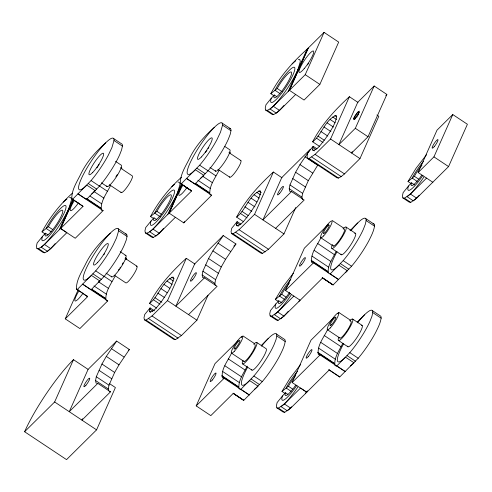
<?xml version="1.0" encoding="UTF-8"?>
<svg xmlns="http://www.w3.org/2000/svg" width="492" height="492" viewBox="0 0 492 492"><rect width="100%" height="100%" fill="white"/><g stroke="black" fill="none" stroke-linecap="round" stroke-linejoin="round"><path stroke-width="0.74" d="M77.994 193.928L103.105 210.594L75.245 238.263L60.621 228.54L83.019 206.345L71.789 198.707C71.617 189.352 77.422 181.161 81.315 173.024C87.201 161.228 95.866 151.493 105.7 142.828M82.625 284.235L107.736 300.901L79.876 328.57L65.251 318.847L87.644 296.651L76.42 289.013C76.248 279.659 82.053 271.467 85.946 263.331C91.826 251.535 100.497 241.8 110.331 233.134M182.163 184.039L169.193 213.171L191.585 190.976L180.361 183.338C180.189 173.983 185.994 165.798 189.887 157.655C195.767 145.86 204.438 136.124 214.272 127.459M156.616 308.084L149.58 303.41C158.855 296.264 161.696 281.682 173.055 276.99L173.627 277.98C172.298 286.461 166.714 293.595 162.132 300.618C158.504 304.653 155.534 310.716 149.999 312.211L149.427 311.215L150.085 307.912L154.5 310.846M243.675 221.806L236.64 217.126C245.914 209.986 248.755 195.404 260.114 190.705L260.686 191.695C259.358 200.183 253.774 207.31 249.192 214.34C245.563 218.368 242.593 224.438 237.058 225.926L236.486 224.936L237.144 221.634L240.926 224.143M319.683 146.475L312.648 141.801C321.922 134.654 324.763 120.073 336.122 115.38L336.694 116.37C335.366 124.851 329.781 131.985 325.2 139.008C321.571 143.043 318.601 149.107 313.066 150.601L312.494 149.605L313.152 146.302L316.934 148.818M82.57 418.747L81.949 420.137L110.509 391.829L97.797 383.379L96.057 383.077L95.565 380.507L96.291 376.731L101.949 364.031L106.297 356.399L116.647 341.079L129.347 349.517L118.996 364.843L114.642 372.469L108.99 385.168L108.258 388.951L108.634 390.876M188.559 314.622L217.113 286.313L204.401 277.863L202.661 277.562L202.169 274.991L202.895 271.215L208.553 258.515L212.901 250.889L223.251 235.563L235.951 244.001L225.6 259.327L221.246 266.959L215.594 279.659L214.869 283.435L215.238 285.366M291.461 191.585L289.72 191.277L289.228 188.713L289.96 184.937L295.612 172.237L299.966 164.605L310.311 149.279L281.756 177.587L262.919 219.899L291.461 191.585L304.173 200.035L275.618 228.337M302.426 199.727L301.928 197.151L302.654 193.374L308.306 180.675L317.678 165.22L304.978 156.776M101.278 209.69C100.43 200.964 106.955 193.048 110.571 185.496M105.903 299.997C105.06 291.264 111.579 283.355 115.202 275.803M209.844 194.322C209.002 185.595 215.521 177.686 219.143 170.127M249.198 394.978L224.118 378.274L222.372 377.905C220.834 368.994 227.974 360.833 231.517 353.133M238.934 388.459C238.03 380.457 243.854 373.108 247.144 366.159M338.514 279.579L313.435 262.882L311.688 262.507C310.163 253.349 317.574 245.01 321.196 237.101M328.25 273.06C327.309 265.311 332.943 258.152 336.104 251.4M345.144 371.601L320.064 354.898L318.318 354.529C316.793 345.372 324.203 337.026 327.826 329.117M334.886 365.082C333.939 357.327 339.572 350.169 342.733 343.422M86.401 199.518L99.476 186.154A30.824 5.756 -56.4 0 0 119.704 154.691L121.635 149.722L122.403 146.106L113.996 140.515L111.924 147.557L108.351 155.085A30.824 5.756 -56.4 0 1 91.069 180.564L72.558 199.315M91.026 289.819L104.107 276.461A30.824 5.756 -56.4 0 0 124.335 244.991L126.26 240.022L127.034 236.412L118.627 230.822L116.555 237.857L112.982 245.385A30.824 5.756 -56.4 0 1 95.7 270.871L77.189 289.622M186.665 178.461L195.072 184.051L208.048 170.785A30.824 5.756 -56.4 0 0 228.276 139.322L230.201 134.353L230.976 130.737L222.568 125.146L220.496 132.188L216.923 139.716A30.824 5.756 -56.4 0 1 199.641 165.201L181.13 183.947M238.122 340.698L215.029 363.588L196.191 405.9L210.816 415.623L233.208 393.428L243.761 400.365L262.273 381.614A30.824 5.756 -56.4 0 0 279.554 356.128C281.855 351.466 284.388 346.768 285.2 341.565L276.793 335.974L276.024 339.591L274.099 344.56A30.824 5.756 -56.4 0 1 253.866 376.029L240.791 389.387L239.647 389.154M353.643 118.677L353.859 119.661C356.454 117.594 358.84 114.415 359.351 111.118L357.34 112.6L354.455 116.85L353.643 118.677L354.916 119.519M332.697 284.665L322.168 277.66L333.078 284.966L351.589 266.221A30.824 5.756 -56.4 0 0 368.871 240.736C371.171 236.074 373.705 231.369 374.517 226.166L366.109 220.582L365.341 224.198L363.416 229.161A30.824 5.756 -56.4 0 1 343.182 260.631L330.107 273.995M339.326 376.688L328.797 369.677L339.708 376.989L358.219 358.238A30.824 5.756 -56.4 0 0 375.501 332.752C377.801 328.09 380.334 323.392 381.146 318.189L372.739 312.598L371.97 316.215L370.046 321.184A30.824 5.756 -56.4 0 1 349.812 352.647L336.842 365.913L345.243 371.503M47.982 234.881L45.461 233.202L45.116 234.604A15.412 2.878 -56.4 0 0 54.858 226.849A15.412 2.878 -56.4 0 0 62.484 210.238A15.412 2.878 -56.4 0 0 50.098 223.768L48.394 226.689L42.011 231.886L45.166 233.983M156.505 219.5L153.984 217.827L153.639 219.229A15.412 2.878 -56.4 0 0 163.381 211.468A15.412 2.878 -56.4 0 0 171.007 194.863A15.412 2.878 -56.4 0 0 158.615 208.387L156.911 211.314L150.534 216.511L153.682 218.608M276.793 96.678L274.272 94.999L273.927 96.401A15.412 2.878 -56.4 0 0 283.669 88.646A15.412 2.878 -56.4 0 0 291.295 72.035A15.412 2.878 -56.4 0 0 278.909 85.565L277.205 88.486L270.821 93.683L273.976 95.78M281.922 302.881L278.767 300.784L278.423 302.186A15.412 2.878 -56.4 0 0 289.677 292.223M287.968 394.43L285.446 392.751L285.102 394.16A15.412 2.878 -56.4 0 0 295.612 385.304M414.615 184.906L411.466 182.809L411.121 184.217A15.412 2.878 -56.4 0 0 421.626 175.361M45.461 233.202L42.515 236.394L42.115 237.568A21.064 3.936 -56.4 0 0 54.563 229.094A21.064 3.936 -56.4 0 0 65.485 205.465A21.064 3.936 -56.4 0 0 47.386 226.172L46.137 228.442L51.18 231.8M153.984 217.827L151.038 221.013L150.632 222.193A21.064 3.936 -56.4 0 0 163.086 213.719A21.064 3.936 -56.4 0 0 174.008 190.09A21.064 3.936 -56.4 0 0 155.903 210.797L154.66 213.067L160.337 216.837M274.272 94.999L271.326 98.191L270.926 99.372A21.064 3.936 -56.4 0 0 283.374 90.897A21.064 3.936 -56.4 0 0 294.296 67.263A21.064 3.936 -56.4 0 0 276.197 87.97L274.948 90.239L279.991 93.597M278.767 300.784L275.821 303.97L275.422 305.151A21.064 3.936 -56.4 0 0 290.219 293.318M285.446 392.751L282.506 395.943L282.101 397.124A21.064 3.936 -56.4 0 0 296.904 385.285M411.466 182.809L408.52 186.001L408.114 187.181A21.064 3.936 -56.4 0 0 422.917 175.343M42.515 236.394L37.128 242.999L36.42 246.308L36.851 248.3L38.45 248.577L41.187 247.168L44.52 244.506L59.347 229.672L68.905 208.399L71.494 199.85L71.063 197.852A30.479 5.203 -53.8 0 0 69.544 197.63M151.038 221.013L145.65 227.624L144.943 230.926L145.374 232.925L146.973 233.202L149.703 231.793L153.043 229.124L167.87 214.297L177.421 193.018L180.01 184.469L179.58 182.477A30.479 5.203 -53.8 0 0 178.067 182.249M271.326 98.191L265.938 104.802L265.231 108.105L265.662 110.097L267.261 110.374L269.997 108.966L273.331 106.303L288.158 91.469L297.715 70.196L300.305 61.648L299.874 59.649A30.479 5.203 -53.8 0 0 298.355 59.427M275.821 303.97L270.434 310.581L269.727 313.884L270.157 315.882L276.467 320.077L278.06 320.353L283.97 316.165L298.958 301.448L299.567 300.065M282.506 395.943L277.113 402.554L276.406 405.857L276.842 407.85L283.146 412.044L284.739 412.321L290.649 408.139L305.643 393.416L306.245 392.038M305.643 393.416L307.451 390.851M60.621 228.54L73.597 199.408M65.251 318.847L78.222 289.714M109.691 383.742L115.411 387.548L96.573 429.86L66.537 459.626L24.6 431.742L54.637 401.976L73.474 359.664L88.086 369.381L116.647 341.079M88.093 369.387L69.249 411.693L97.797 383.379M167.87 214.297L169.07 213.104L183.817 222.894L184.432 221.505M150.085 307.912L144.697 314.523L143.99 317.826L144.42 319.825L146.019 320.101L152.01 315.969L167.489 300.63L186.327 258.318L194.943 264.05M324.068 32.374L308.275 48.019L289.437 90.331L305.224 74.686L324.068 32.374L338.687 42.097L319.849 84.409L304.062 100.054L289.358 90.282L288.158 91.469M144.42 319.825L173.842 339.382L175.441 339.658L181.431 335.532L196.911 320.187L208.03 295.218M237.144 221.634L231.757 228.245L231.049 231.547L231.48 233.54L233.079 233.817L239.069 229.69L254.548 214.346L273.386 172.034L282.002 177.766M231.48 233.54L260.901 253.103L262.5 253.38L268.491 249.247L283.97 233.909L295.704 207.55M313.152 146.302L307.764 152.914L307.057 156.216L307.488 158.215L309.087 158.492L315.077 154.359L330.556 139.021L349.394 96.709L358.01 102.441M374.166 86.002L357.758 102.268L338.914 144.58L355.329 128.314L374.166 86.002L386.866 94.439L368.028 136.751L351.614 153.018L352.229 151.634M300.163 300.261L285.508 290.501L304.345 248.189L328.515 224.241M307.488 158.215L336.909 177.772L338.508 178.049L341.159 176.591L344.498 173.922L359.978 158.578L378.815 116.266L376.897 114.993M329.16 370.052L306.762 392.241L292.137 382.518L310.975 340.206L334.068 317.322M432.855 182.286L418.151 172.514L436.988 130.195L452.781 114.55L467.4 124.273L448.563 166.585L416.669 198.196L410.758 202.378L409.159 202.101L402.856 197.907L402.425 195.914L403.132 192.612L408.52 186.001M418.151 172.514L433.938 156.862L452.781 114.55M59.347 229.672L60.547 228.485L66.857 232.673L50.744 248.638L47.41 251.307L41.187 247.168A30.51 5.701 -56.4 0 0 68.905 208.399L72.957 199.309M60.547 228.485L73.536 199.518M175.373 217.298L159.267 233.263L155.927 235.932L149.703 231.793A30.51 5.701 -56.4 0 0 177.421 193.018L181.48 183.928M169.07 213.104L182.058 184.137M295.667 94.47L279.554 110.436L276.221 113.105L269.997 108.966A30.51 5.701 -56.4 0 0 297.715 70.196L307.076 49.218L308.275 48.025L289.358 90.282M42.011 231.886C49.833 217.366 60.061 204.192 72.379 193.202M150.534 216.511C158.455 201.751 168.922 188.442 181.437 177.298M149.58 303.41C158.633 286.024 171.929 271.43 186.327 258.318M270.821 93.683C279.77 76.555 292.758 62.047 307.076 49.218M236.64 217.126C245.692 199.74 258.995 185.152 273.386 172.034M312.648 141.801C321.7 124.415 334.997 109.821 349.394 96.709M278.472 301.565L275.317 299.468L283.343 286.27L293.349 273.238M285.151 393.532L281.996 391.435L290.028 378.237L300.489 364.707M411.164 183.59L408.016 181.493L416.041 168.295L426.509 154.765M275.317 299.468L281.701 294.271L283.404 291.344A15.412 2.878 -56.4 0 1 289.284 283.066M281.996 391.435L288.38 386.238L290.083 383.317A15.412 2.878 -56.4 0 1 295.507 375.593M408.016 181.493L414.393 176.296L416.097 173.375A15.412 2.878 -56.4 0 1 421.982 165.091M125.749 259.831L126.641 258.583L125.398 257.759M338.01 313.779L338.902 312.531L350.673 320.36M68.905 208.399L70.104 207.206M297.715 70.196L298.915 69.003M177.421 193.018L178.621 191.831M183.817 222.894L211.677 195.226L186.566 178.559M223.251 235.563L194.697 263.872L175.859 306.178L204.401 277.863M128.271 350.587L129.347 349.517M233.798 246.141L235.951 244.001M385.808 95.491L386.866 94.439M285.508 290.501L313.435 262.882M241.344 337.506L242.956 335.913L254.721 343.736M350.033 230.607L357.813 222.894M270.157 315.882L271.756 316.159L277.746 312.033L293.859 296.067M298.958 301.448L322.524 278.029M196.191 405.9L224.118 378.274M402.856 197.907L404.455 198.184L410.445 194.057L426.558 178.092M261.234 345.489L268.497 338.287M337.826 313.595L338.902 312.531M292.137 382.518L320.064 354.898M357.18 322.112L364.443 314.911M276.842 407.85L278.435 408.126L284.425 404L300.538 388.034L306.842 392.229M265.662 110.097L271.971 114.292L273.564 114.568L276.221 113.105A30.51 5.701 -56.4 0 0 283.915 105.479M36.851 248.3L43.161 252.494L44.754 252.771L47.41 251.307A30.51 5.701 -56.4 0 0 55.104 243.681M145.374 232.925L151.677 237.113L153.276 237.39L155.927 235.932A30.51 5.701 -56.4 0 0 163.627 228.306M109.341 391.626L110.509 391.829M210.551 195.004L211.677 195.226M101.42 210.262L103.105 210.594M106.61 300.68L107.736 300.901M335.021 365.661L336.737 366.011M196.862 168.166L205.312 173.768M88.289 183.534L96.74 189.137M92.92 273.841L101.37 279.444M433.938 156.862L448.563 166.585M305.224 74.686L319.849 84.409M358.041 111.838L359.308 112.68M357.34 112.6L358.606 113.443M356.577 113.554L358.483 114.814M355.808 114.624L357.715 115.891M355.089 115.749L356.989 117.016M354.455 116.85L355.728 117.693M353.963 117.846L355.236 118.689M355.329 128.314L368.028 136.751M334.769 115.583L336.657 116.844M332.721 116.979L336.503 119.495M330.12 119.464L335.163 122.822M414.393 176.296L418.809 179.229M417.185 181.407L412.142 178.055L413.385 175.779A21.064 3.936 -56.4 0 1 423.526 161.345M277.205 88.486L282.248 91.838M327.137 122.871L333.447 127.065M323.988 126.967L330.925 131.579M320.876 131.475L327.813 136.087M359.978 158.578L330.556 139.021M410.445 194.057L416.669 198.196M273.331 106.303L279.554 110.436M318.017 136.087L324.326 140.275M316.774 138.357L323.078 142.545M404.455 198.184L410.758 202.378M267.261 110.374L273.564 114.568M312.752 147.483L315.901 149.58M312.494 149.605L314.388 150.866M315.077 154.359L344.498 173.922M311.737 157.028L341.159 176.591M309.087 158.492L338.508 178.049M299.966 164.605L312.66 173.043M222.132 123.129L230.539 128.72M365.673 218.565L374.08 224.155M295.612 172.237L308.306 180.675M292.783 178.59L305.477 187.028M289.96 184.937L302.654 193.374M289.228 188.713L301.928 197.151M224.752 146.425L229.801 149.777A12.841 2.398 -56.4 0 1 223.878 163.055A12.841 2.398 -56.4 0 1 215.336 170.54M346.017 227.046L355.476 233.337M229.34 152.083L230.582 152.907M332.272 220.514L344.037 228.337M228.965 152.618L240.846 160.521M258.761 190.914L261.283 192.593M256.713 192.31L260.496 194.826M217.919 169.334L229.801 177.231M320.802 237.734L333.312 246.049M254.112 194.795L259.155 198.147M331.854 248.472L341.313 254.764M209.961 167.434L215.637 171.21M251.135 198.202L256.806 201.972M207.821 170.496L215.877 175.853M317.568 243.46L334.289 254.579M199.641 165.201L208.048 170.785M343.182 260.631L351.589 266.221M247.98 202.298L254.917 206.904M202.575 176.173L212.489 182.76M314.179 250.367L330.901 261.492M244.868 206.8L251.806 211.412M283.97 233.909L254.548 214.346M197.901 180.25L210.287 188.485M311.983 256.092L328.699 267.211M242.015 211.412L248.319 215.607M195.183 183.159L209.432 192.63M311.128 260.237L327.844 271.356M240.766 213.682L247.07 217.876M195.318 183.707L209.561 193.178M311.258 260.785L327.979 271.904M330.206 273.896L338.613 279.481M113.56 138.498L121.967 144.088A30.824 5.756 -56.4 0 1 122.403 146.106M372.309 310.581L380.71 316.172A30.824 5.756 -56.4 0 1 381.146 318.189M180.361 183.338L191.585 190.976M322.426 277.783L333.078 284.966M180.748 183.645L191.228 190.607M236.744 222.815L239.893 224.905M236.486 224.936L238.38 226.191M239.069 229.69L268.491 249.247M235.736 232.353L265.151 251.916M233.079 233.817L262.5 253.38M115.552 161.376L121.229 165.146A12.841 2.398 -56.4 0 1 115.306 178.424A12.841 2.398 -56.4 0 1 106.764 185.908M352.647 319.062L362.106 325.353M120.774 167.452L122.01 168.276M121.02 168.399L132.28 175.884A10.018 1.87 -56.4 0 1 127.662 186.24A10.018 1.87 -56.4 0 1 120.995 192.077M217.919 243.06L230.613 251.498M281.701 294.271L286.11 297.205M156.911 211.314L161.327 214.248M212.901 250.889L225.6 259.327M284.487 299.376L279.444 296.024L280.692 293.755A21.064 3.936 -56.4 0 1 290.827 279.321M109.347 184.697L121.229 192.6M327.432 329.751L339.947 338.072M101.389 182.803L107.065 186.579M338.484 340.495L347.942 346.78M99.255 185.865L107.305 191.216M208.553 258.515L221.246 266.959M324.197 335.476L340.919 346.596M91.069 180.564L99.476 186.154M349.812 352.647L358.219 358.238M153.043 229.124L159.267 233.263M277.746 312.033L283.97 316.165M205.724 264.874L218.417 273.312M94.003 191.542L103.917 198.128M320.809 342.389L337.53 353.508M146.973 233.202L153.276 237.39M271.756 316.159L278.06 320.353M89.95 196.031L101.721 203.854M318.613 348.108L335.329 359.234M202.895 271.215L215.594 279.659M202.169 274.991L214.869 283.435M86.617 198.528L100.866 207.999M317.758 352.254L334.474 363.373M86.746 199.075L100.995 208.54M317.887 352.801L334.609 363.92M78.093 193.83L86.5 199.42M118.191 228.805L126.598 234.395M276.356 333.957L284.763 339.548A30.824 5.756 -56.4 0 1 285.2 341.565M71.789 198.707L83.019 206.345M171.702 277.193L174.223 278.872M169.654 278.589L173.436 281.104M167.052 281.073L172.095 284.425M120.183 251.676L125.86 255.453M256.701 342.438L266.16 348.73A12.841 2.398 -56.4 0 1 260.237 362.007A12.841 2.398 -56.4 0 1 251.695 369.492M125.023 258.288L136.905 266.19M164.07 284.481L169.746 288.257M160.921 288.576L167.225 292.771M157.809 293.084L164.746 297.697M196.911 320.187L167.489 300.63M48.394 226.689L52.804 229.623M288.38 386.238L292.789 389.172M154.949 297.697L161.886 302.303M153.707 299.966L160.011 304.154M291.172 391.349L286.129 387.997L287.371 385.722A21.064 3.936 -56.4 0 1 297.512 371.288M114.599 275.422L125.86 282.906A10.018 1.87 -56.4 0 0 133.732 274.364A10.018 1.87 -56.4 0 0 136.296 266.24M231.486 353.127L243.995 361.448M106.02 273.109L111.696 276.879M242.538 363.871L251.996 370.156M103.88 276.172L111.936 281.522M228.251 358.853L244.973 369.978M95.7 270.871L104.107 276.461M253.866 376.029L262.273 381.614M149.685 309.093L152.834 311.19M149.427 311.215L150.687 312.057M44.52 244.506L50.744 248.638M152.01 315.969L181.431 335.532M284.425 404L290.649 408.139M98.634 281.848L108.547 288.435M224.862 365.765L241.584 376.884M148.67 318.638L178.092 338.201M38.45 248.577L44.754 252.771M146.019 320.101L175.441 339.658M278.435 408.126L284.739 412.321M93.96 285.926L106.346 294.154M222.667 371.491L239.383 382.61M91.863 289.247L105.491 298.3M221.806 375.63L238.528 386.755M91.377 289.382L105.62 298.847M221.941 376.177L238.663 387.296M82.724 284.136L91.131 289.72M240.889 389.289L249.296 394.879M76.42 289.013L87.644 296.651M233.11 393.182L243.761 400.365M233.466 393.465L243.38 400.064M111.315 348.576L124.009 357.014M106.297 356.399L118.996 364.843M101.949 364.031L114.642 372.469M99.113 370.384L111.813 378.828M96.291 376.731L108.99 385.168M95.565 380.507L108.258 388.951M54.637 401.976L96.573 429.86M340.446 263.614L348.889 269.241M347.075 355.63L355.519 361.257M251.129 379.006L259.573 384.633M338.939 376.38L339.708 376.989M86.924 295.993L87.287 296.276M307.457 64.932A12.841 2.398 -56.4 0 1 308.546 63.234M292.088 63.935A30.479 5.203 -53.8 0 1 295.704 60.891M423.876 177.077A30.51 5.701 -56.4 0 1 407.105 196.726L413.329 200.865A30.51 5.701 -56.4 0 0 419.116 195.404M240.237 160.564A10.018 1.87 -56.4 0 1 236.966 169.789A10.018 1.87 -56.4 0 1 229.567 176.714M229.586 128.338A30.824 5.756 -56.4 0 1 230.976 130.737M200.275 178.491A30.824 5.756 -56.4 0 0 203.836 175.361L195.435 169.771A30.824 5.756 -56.4 0 1 196.554 150.927A30.824 5.756 -56.4 0 1 222.568 125.146M205.527 152.495A12.841 2.398 -56.4 0 1 206.954 150.238M208.085 148.572A12.841 2.398 -56.4 0 1 208.854 147.502M187.009 187.52A12.841 2.398 -56.4 0 1 179.076 195.306A12.841 2.398 -56.4 0 1 182.667 185.539M171.8 186.757A30.479 5.203 -53.8 0 1 174.469 184.426M291.184 295.046A30.51 5.701 -56.4 0 1 274.413 314.695L280.637 318.834A30.51 5.701 -56.4 0 0 288.33 311.208M343.748 229.383A10.018 1.87 -56.4 0 1 340.476 238.608A10.018 1.87 -56.4 0 1 333.078 245.526M350.888 230.779A30.824 5.756 -56.4 0 1 366.109 220.582M337.02 251.676A30.824 5.756 -56.4 0 0 338.976 265.206L347.383 270.791A30.824 5.756 -56.4 0 1 345.249 272.777M373.133 223.768A30.824 5.756 -56.4 0 1 374.517 226.166M343.01 228.798A12.841 2.398 -56.4 0 1 345.212 231.511A12.841 2.398 -56.4 0 1 335.23 246.357A12.841 2.398 -56.4 0 1 332.444 244.506M354.689 233.399A12.841 2.398 -56.4 0 1 350.495 245.219A12.841 2.398 -56.4 0 1 341.011 254.093M117.256 174.648A10.018 1.87 -56.4 0 1 115.884 176.843M91.703 193.86A30.824 5.756 -56.4 0 0 95.27 190.73L86.863 185.14A30.824 5.756 -56.4 0 1 87.982 166.296A30.824 5.756 -56.4 0 1 113.996 140.515M96.955 167.864A12.841 2.398 -56.4 0 1 98.019 166.167M98.382 165.607A12.841 2.398 -56.4 0 1 99.132 164.494M78.443 202.888A12.841 2.398 -56.4 0 1 70.504 210.674A12.841 2.398 -56.4 0 1 74.095 200.908M63.277 202.138A30.479 5.203 -53.8 0 1 66.894 199.088M350.378 321.405A10.018 1.87 -56.4 0 1 347.106 330.63A10.018 1.87 -56.4 0 1 339.708 337.549M357.518 322.795A30.824 5.756 -56.4 0 1 372.739 312.598M343.65 343.693A30.824 5.756 -56.4 0 0 345.605 357.223L354.012 362.813A30.824 5.756 -56.4 0 1 350.445 365.943M349.64 320.815A12.841 2.398 -56.4 0 1 351.952 323.275A12.841 2.398 -56.4 0 1 342.235 337.986A12.841 2.398 -56.4 0 1 338.791 337.229M361.325 325.415A12.841 2.398 -56.4 0 1 357.131 337.241A12.841 2.398 -56.4 0 1 347.641 346.11M297.863 387.019A30.51 5.701 -56.4 0 1 281.092 406.669L287.316 410.802A30.51 5.701 -56.4 0 0 291.719 406.816M24.582 431.761A61.648 11.519 -56.4 0 1 73.48 359.646M123.055 262.845A10.018 1.87 -56.4 0 1 122.2 264.413M120.515 267.144A10.018 1.87 -56.4 0 1 119.777 268.232M119.027 269.278A10.018 1.87 -56.4 0 1 118.277 270.274M125.645 234.007A30.824 5.756 -56.4 0 1 127.034 236.412M98.806 282.082A30.824 5.756 -56.4 0 0 99.894 281.037L91.494 275.446A30.824 5.756 -56.4 0 1 92.613 256.603A30.824 5.756 -56.4 0 1 118.627 230.822M125.073 255.514A12.841 2.398 -56.4 0 1 120.878 267.34A12.841 2.398 -56.4 0 1 111.395 276.215M103.763 254.801A12.841 2.398 -56.4 0 1 104.532 253.706M83.068 293.195A12.841 2.398 -56.4 0 1 75.135 300.975A12.841 2.398 -56.4 0 1 78.726 291.209M254.432 344.781A10.018 1.87 -56.4 0 1 251.16 354.006A10.018 1.87 -56.4 0 1 243.761 360.925M261.572 346.177A30.824 5.756 -56.4 0 1 276.793 335.974M247.704 367.069A30.824 5.756 -56.4 0 0 249.659 380.599L258.066 386.189A30.824 5.756 -56.4 0 1 254.499 389.32M253.688 344.197A12.841 2.398 -56.4 0 1 256.006 346.657A12.841 2.398 -56.4 0 1 246.289 361.362A12.841 2.398 -56.4 0 1 242.845 360.605M304.191 68.646A12.841 2.398 -56.4 0 0 313.564 51.119A12.841 2.398 -56.4 0 0 301.338 65.442A12.841 2.398 -56.4 0 0 304.191 68.646M434.208 146.678A5.135 0.959 -56.4 0 0 437.954 139.666A5.135 0.959 -56.4 0 0 433.065 145.392A5.135 0.959 -56.4 0 0 434.208 146.678M279.61 193.442A5.141 0.959 -56.4 0 0 283.361 186.425A5.141 0.959 -56.4 0 0 278.466 192.163A5.141 0.959 -56.4 0 0 279.61 193.442M192.55 279.72A5.141 0.959 -56.4 0 0 196.302 272.709A5.141 0.959 -56.4 0 0 191.406 278.441A5.141 0.959 -56.4 0 0 192.55 279.72M201.333 157.022A12.841 2.398 -56.4 0 0 212.237 138.572A12.841 2.398 -56.4 0 0 200.988 150.257A12.841 2.398 -56.4 0 0 201.333 157.022M323.582 235.932A10.018 1.87 -56.4 0 0 332.088 221.541A10.018 1.87 -56.4 0 0 323.318 230.656A10.018 1.87 -56.4 0 0 323.582 235.932M301.565 264.665A5.135 0.959 -56.4 0 0 305.311 257.654A5.135 0.959 -56.4 0 0 300.421 263.386A5.135 0.959 -56.4 0 0 301.565 264.665M324.917 232.741A5.135 0.959 -56.4 0 0 329.283 225.361A5.135 0.959 -56.4 0 0 324.781 230.035A5.135 0.959 -56.4 0 0 324.917 232.741M92.76 172.391A12.841 2.398 -56.4 0 0 103.664 153.941A12.841 2.398 -56.4 0 0 92.416 165.626A12.841 2.398 -56.4 0 0 92.76 172.391M330.212 327.949A10.018 1.87 -56.4 0 0 338.717 313.558A10.018 1.87 -56.4 0 0 329.947 322.672A10.018 1.87 -56.4 0 0 330.212 327.949M308.195 356.688A5.135 0.959 -56.4 0 0 311.946 349.671A5.135 0.959 -56.4 0 0 307.051 355.402A5.135 0.959 -56.4 0 0 308.195 356.688M331.553 324.757A5.135 0.959 -56.4 0 0 335.913 317.377A5.135 0.959 -56.4 0 0 331.411 322.051A5.135 0.959 -56.4 0 0 331.553 324.757M85.946 385.236A5.141 0.959 -56.4 0 0 89.698 378.225A5.141 0.959 -56.4 0 0 84.802 383.957A5.141 0.959 -56.4 0 0 85.946 385.236M97.391 262.691A12.841 2.398 -56.4 0 0 108.295 244.241A12.841 2.398 -56.4 0 0 97.047 255.926A12.841 2.398 -56.4 0 0 97.391 262.691M234.266 351.331A10.018 1.87 -56.4 0 0 242.771 336.934A10.018 1.87 -56.4 0 0 233.995 346.054A10.018 1.87 -56.4 0 0 234.266 351.331M212.249 380.064A5.135 0.959 -56.4 0 0 215.994 373.053A5.135 0.959 -56.4 0 0 211.105 378.785A5.135 0.959 -56.4 0 0 212.249 380.064M235.6 348.133A5.135 0.959 -56.4 0 0 239.967 340.753A5.135 0.959 -56.4 0 0 235.465 345.427A5.135 0.959 -56.4 0 0 235.6 348.133"/></g></svg>
